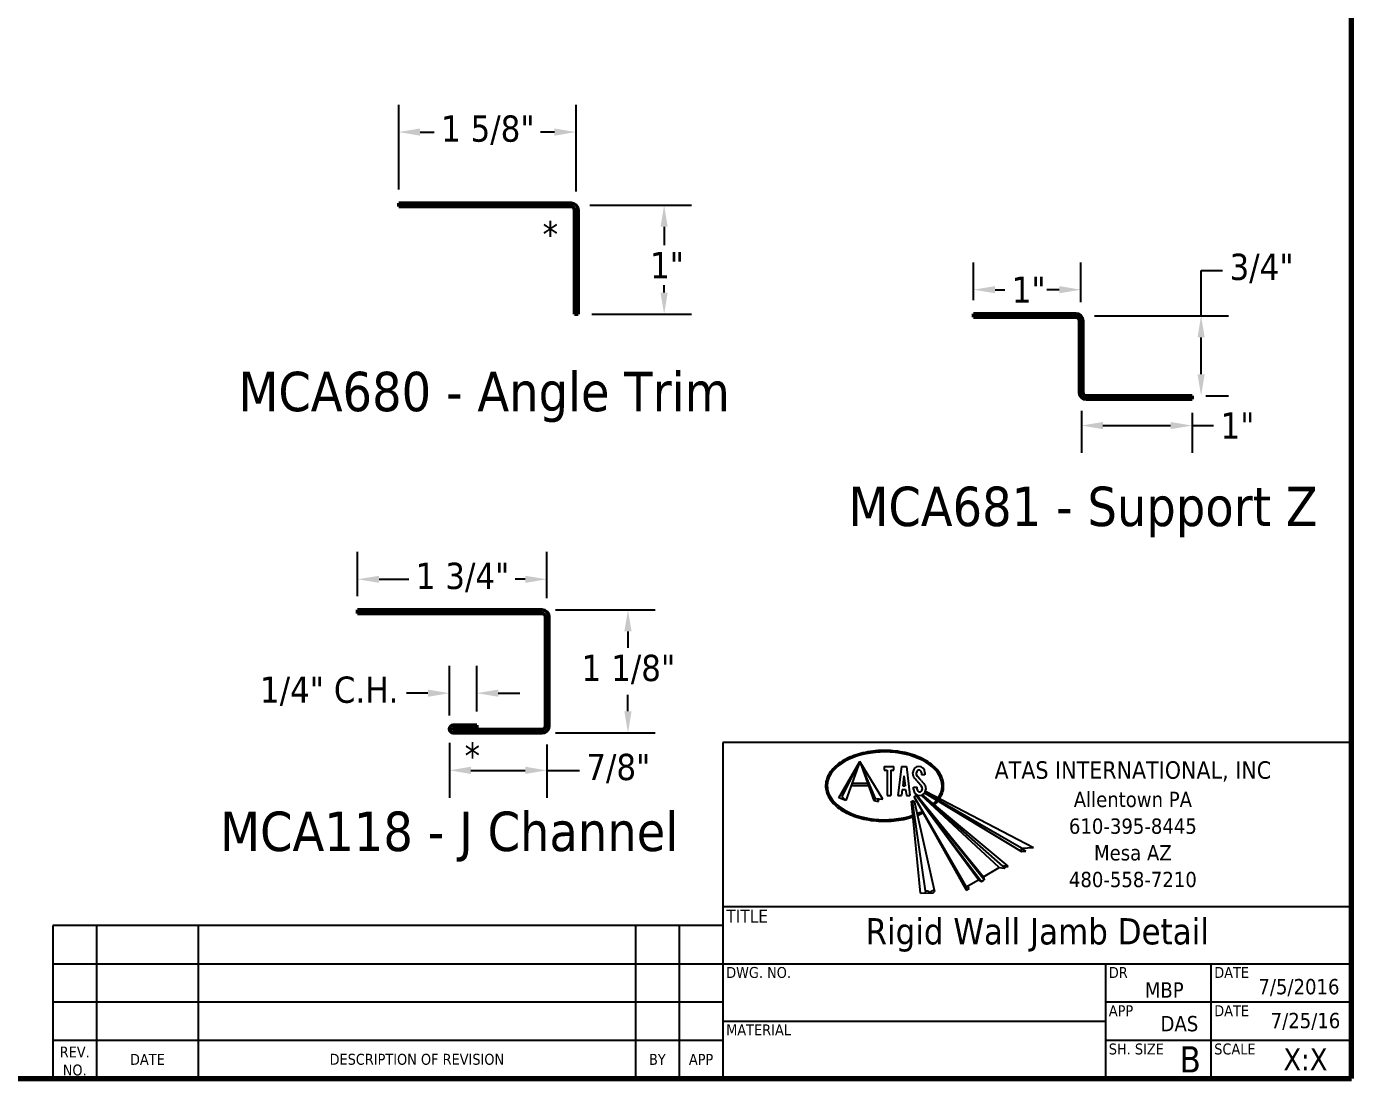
# Model space of a CAD drawing. Header units: inches. Extents: x 0.6 to 33.4, y 0.6 to 21.4.
# Drawn here: x 21.28 to 33.4, y 0.6 to 10.22 of the extents above; entities that cross this region are included whole.
import ezdxf

# ---------------------------------------------------------------- set-up
doc = ezdxf.new("R2010")
doc.units = ezdxf.units.IN
doc.header["$LTSCALE"] = 2
doc.header["$MEASUREMENT"] = 0
for name, color, linetype, lineweight in [('Border (ANSI)', 7, 'Continuous', 70), ('Dimension (ANSI)', 7, 'Continuous', 25), ('Logo', 7, 'Continuous', 25), ('Sketch Geometry (ANSI)', 7, 'Continuous', 25), ('Symbol (ANSI)', 7, 'Continuous', 25), ('Title (ANSI)', 7, 'Continuous', 50), ('Visible (ANSI)', 7, 'Continuous', 50)]:
    doc.layers.add(name, color=color, linetype=linetype, lineweight=lineweight)
doc.styles.add('Label Text (ANSI)', font='tahoma.ttf')
doc.styles.add('Note Text (ANSI)', font='tahoma.ttf')
doc.styles.add('Title Block Info', font='tahoma.ttf')
doc.styles.add('Title Block Labels', font='tahoma.ttf')
doc.dimstyles.new('Architectural (ANSI)', dxfattribs={"dimscale": 2, "dimtxt": 0.12, "dimasz": 0.098425, "dimexe": 0.125, "dimexo": 0.0625, "dimgap": 0.031496, "dimtad": 0, "dimtih": 1, "dimtoh": 1, "dimdec": 4, "dimrnd": 1e-08, "dimzin": 3, "dimdsep": 46, "dimlunit": 4, "dimtxsty": 'Note Text (ANSI)', "dimcen": 0.09, "dimdle": 0.393701, "dimclrd": 256, "dimclre": 256, "dimclrt": 256, "dimadec": 0, "dimazin": 3, "dimtfac": 1, "dimtofl": 0, "dimtmove": 0, "dimatfit": 3, "dimfxl": 0, "dimfrac": 2, "dimtolj": 1, "dimtzin": 12, "dimlwd": -1, "dimlwe": -1, "dimarcsym": 0})

# ---------------------------------------------------------------- blocks, each defined once
blk = doc.blocks.new('Borders ATAS A Border')
at = {"layer": 'Border (ANSI)'}
for p, q in [((16.7, 0.3), (16.7, 10.7)), ((0.3, 0.3), (16.7, 0.3))]:
    blk.add_line(p, q, dxfattribs=at)
blk = doc.blocks.new('Title Blocks ATAS A-B Title Block')
at = {"layer": 'Logo', "linetype": 'Continuous'}
for p, q in [((5.5128, 4.0299), (5.6086, 4.1959)), ((5.5283, 4.0342), (5.6086, 4.1959)), ((5.6086, 4.1959), (5.544, 4.0185)), ((5.7141, 4.0235), (5.6086, 4.1959)), ((5.6086, 4.1959), (5.6731, 4.0185)), ((5.6809, 4.0264), (5.6086, 4.1959)), ((5.7194, 4.1737), (5.7194, 4.1571)), ((5.7194, 4.1737), (5.7638, 4.1737)), ((5.7194, 4.1571), (5.7335, 4.1571)), ((5.7335, 4.1571), (5.7335, 4.0407)), ((5.7498, 4.1571), (5.7638, 4.1571)), ((5.7498, 4.1571), (5.7498, 4.0407)), ((5.7638, 4.1571), (5.7638, 4.1737)), ((5.7992, 4.1737), (5.7829, 4.0407)), ((5.7992, 4.1737), (5.8216, 4.1737)), ((5.8104, 4.1307), (5.8048, 4.0851)), ((5.8104, 4.1307), (5.816, 4.0851)), ((5.8216, 4.1737), (5.8379, 4.0407)), ((5.8521, 4.1351), (5.8512, 4.1461)), ((5.8524, 4.1338), (5.8521, 4.1351)), ((5.8536, 4.1304), (5.8524, 4.1338)), ((5.8544, 4.1285), (5.8536, 4.1304)), ((5.8551, 4.127), (5.8544, 4.1285)), ((5.8564, 4.1243), (5.8551, 4.127)), ((5.8577, 4.1224), (5.8564, 4.1243)), ((5.8582, 4.1216), (5.8577, 4.1224)), ((5.8603, 4.1189), (5.8582, 4.1216)), ((5.8685, 4.135), (5.8679, 4.1461)), ((5.8728, 4.1277), (5.8685, 4.135)), ((5.8743, 4.1257), (5.8728, 4.1277)), ((5.8827, 4.116), (5.8743, 4.1257)), ((5.89, 4.146), (5.89, 4.1349)), ((5.9067, 4.1349), (5.89, 4.1349)), ((5.9067, 4.146), (5.9067, 4.1349)), ((5.5685, 4.0857), (5.6487, 4.0857)), ((5.5723, 4.0964), (5.6448, 4.0964)), ((5.8027, 4.0684), (5.7993, 4.0407)), ((5.8027, 4.0684), (5.8181, 4.0684)), ((5.8048, 4.0851), (5.816, 4.0851)), ((5.8181, 4.0684), (5.8215, 4.0407)), ((5.8545, 4.0684), (5.8545, 4.0795)), ((5.8545, 4.0795), (5.8712, 4.0795)), ((5.8605, 4.1186), (5.8603, 4.1189)), ((5.8632, 4.1153), (5.8605, 4.1186)), ((5.8683, 4.1094), (5.8632, 4.1153)), ((5.8692, 4.1085), (5.8683, 4.1094)), ((5.8703, 4.1072), (5.8692, 4.1085)), ((5.8703, 4.1072), (5.8752, 4.102)), ((5.8712, 4.0684), (5.8712, 4.0795)), ((5.8752, 4.102), (5.8785, 4.0984)), ((5.8785, 4.0984), (5.8869, 4.0887)), ((5.886, 4.1124), (5.8827, 4.116)), ((5.8909, 4.1072), (5.886, 4.1124)), ((5.8869, 4.0887), (5.8884, 4.0867)), ((5.8884, 4.0867), (5.8927, 4.0794)), ((5.8909, 4.1072), (5.892, 4.1059)), ((5.892, 4.1059), (5.8929, 4.105)), ((5.8927, 4.0794), (5.8933, 4.0683)), ((5.8929, 4.105), (5.898, 4.0991)), ((5.898, 4.0991), (5.9007, 4.0958)), ((5.9007, 4.0958), (5.9009, 4.0955)), ((5.9009, 4.0955), (5.903, 4.0928)), ((5.903, 4.0928), (5.9035, 4.092)), ((5.9035, 4.092), (5.9048, 4.0901)), ((5.9048, 4.0901), (5.9061, 4.0874)), ((5.9061, 4.0874), (5.9068, 4.0859)), ((5.9068, 4.0859), (5.9076, 4.084)), ((5.9076, 4.084), (5.9088, 4.0806)), ((5.9088, 4.0806), (5.9091, 4.0793)), ((5.9088, 4.0605), (6.4035, 3.8034)), ((5.9091, 4.0793), (5.91, 4.0683)), ((5.544, 4.0185), (5.5128, 4.0299)), ((5.544, 4.0185), (5.5283, 4.0342)), ((5.6731, 4.0185), (5.6809, 4.0264)), ((5.6731, 4.0185), (5.6945, 4.0128)), ((5.6809, 4.0264), (5.7141, 4.0235)), ((5.6899, 4.0256), (5.6945, 4.0128)), ((5.7335, 4.0407), (5.7498, 4.0407)), ((5.7829, 4.0407), (5.7993, 4.0407)), ((5.8215, 4.0407), (5.8379, 4.0407)), ((5.8447, 4.0144), (5.849, 4.0145)), ((5.8864, 3.5945), (5.8447, 4.0144)), ((5.8489, 4.0155), (5.8498, 4.0167)), ((5.9097, 3.6043), (5.8489, 4.0155)), ((5.8498, 4.0167), (5.8508, 4.0164)), ((5.8508, 4.0164), (5.8529, 4.015)), ((5.8529, 4.015), (5.855, 4.0165)), ((5.8556, 4.0168), (5.855, 4.0165)), ((5.8569, 4.0159), (5.8556, 4.0168)), ((5.8569, 4.0159), (5.9499, 3.6011)), ((5.8575, 4.035), (5.8662, 4.0401)), ((5.8575, 4.035), (6.0955, 3.6233)), ((5.8575, 4.035), (5.8575, 4.0325)), ((5.8575, 4.0325), (6.0955, 3.6071)), ((6.1511, 3.6555), (5.8662, 4.0401)), ((5.8662, 4.0401), (5.8684, 4.0388)), ((5.8684, 4.0388), (5.8703, 4.0399)), ((5.8684, 4.0388), (6.1651, 3.6475)), ((5.8699, 4.0422), (5.8712, 4.043)), ((5.8699, 4.0422), (6.175, 3.6691)), ((5.8699, 4.0422), (5.8703, 4.0399)), ((6.1776, 3.6545), (5.8703, 4.0399)), ((6.2466, 3.7106), (5.8889, 4.0415)), ((5.8918, 4.0424), (6.2613, 3.7172)), ((6.2869, 3.7176), (5.8948, 4.0437)), ((5.9048, 4.0523), (6.3477, 3.7843)), ((6.3477, 3.8004), (5.9064, 4.0549)), ((6.3477, 3.8004), (6.4035, 3.8034)), ((6.3477, 3.7843), (6.3477, 3.8004)), ((6.3685, 3.7854), (6.3477, 3.7974)), ((6.3477, 3.7843), (6.3685, 3.7854)), ((6.175, 3.6693), (6.2466, 3.7106)), ((6.2466, 3.7106), (6.2682, 3.7087)), ((6.2607, 3.7177), (6.2608, 3.7183)), ((6.2622, 3.7164), (6.2607, 3.7177)), ((6.2608, 3.7183), (6.262, 3.7195)), ((6.2608, 3.7183), (6.2608, 3.7183)), ((6.262, 3.7195), (6.2643, 3.7205)), ((6.2647, 3.7154), (6.2622, 3.7164)), ((6.2643, 3.7205), (6.2723, 3.7195)), ((6.2668, 3.7154), (6.2647, 3.7154)), ((6.2685, 3.7156), (6.2668, 3.7154)), ((6.2682, 3.7087), (6.271, 3.7087)), ((6.2693, 3.7156), (6.2685, 3.7156)), ((6.2718, 3.7148), (6.2693, 3.7156)), ((6.271, 3.7087), (6.2724, 3.7092)), ((6.2738, 3.713), (6.2718, 3.7148)), ((6.2723, 3.7195), (6.2788, 3.7163)), ((6.2724, 3.7092), (6.2731, 3.7099)), ((6.2731, 3.7099), (6.2739, 3.7119)), ((6.2739, 3.7119), (6.2738, 3.713)), ((6.2788, 3.7163), (6.2845, 3.7162)), ((6.2845, 3.7162), (6.2871, 3.7177)), ((6.0955, 3.6233), (6.1512, 3.6555)), ((6.1512, 3.6555), (6.1652, 3.6474)), ((6.1652, 3.6474), (6.1776, 3.6545)), ((6.175, 3.6693), (6.1776, 3.6545)), ((5.8864, 3.5945), (5.944, 3.5955)), ((5.9095, 3.5969), (5.9098, 3.6051)), ((5.9098, 3.6051), (5.9178, 3.6049)), ((5.9178, 3.6049), (5.9288, 3.5976)), ((5.9288, 3.5976), (5.9399, 3.6053)), ((5.944, 3.607), (5.9399, 3.6053)), ((5.9499, 3.6011), (5.944, 3.607)), ((5.944, 3.5955), (5.9499, 3.6011)), ((6.0955, 3.6233), (6.0955, 3.6071)), ((6.0955, 3.6071), (6.1094, 3.6152)), ((6.1094, 3.6152), (6.1024, 3.6273))]:
    blk.add_line(p, q, dxfattribs=at)
at = {"layer": 'Logo', "color": 7, "linetype": 'Continuous', "lineweight": 25}
blk.add_line((5.9006, 4.0476), (5.903, 4.0501), dxfattribs=at)
at = {"layer": 'Logo', "linetype": 'Continuous'}
for centre, radius, start, end in [((5.879, 4.146), 0.0277, 0, 180), ((5.879, 4.146), 0.0111, 0, 180), ((5.8822, 4.0684), 0.0277, 180, 0), ((5.8822, 4.0684), 0.0111, 180, 0)]:
    blk.add_arc(centre, radius, start, end, dxfattribs=at)
at = {"layer": 'Logo'}
for start_param, end_param in [(5.920587, 11.509279), (5.721945, 5.844109), (5.311273, 5.424577)]:
    blk.add_ellipse((5.7221, 4.0849), major_axis=(0.2627, 0), ratio=0.589286, start_param=start_param, end_param=end_param, dxfattribs=at)
for points in [[(5.9742, 4.0266), (5.9873, 4.0542), (5.992, 4.0831), (5.9882, 4.1121), (5.9761, 4.14), (5.9562, 4.1658), (5.9293, 4.1889), (5.8963, 4.2087), (5.8583, 4.2249), (5.8164, 4.2368), (5.7716, 4.2442), (5.7253, 4.2468), (5.679, 4.2448), (5.6339, 4.2381), (5.5913, 4.2269), (5.5527, 4.2113), (5.5191, 4.1919), (5.4913, 4.1691), (5.4704, 4.1437), (5.457, 4.1161), (5.4522, 4.0872), (5.4558, 4.0583), (5.4677, 4.0303), (5.4874, 4.0044), (5.5141, 3.9812), (5.5469, 3.9613), (5.5848, 3.9451), (5.6268, 3.9331), (5.6716, 3.9256), (5.7178, 3.9228), (5.7642, 3.9247), (5.8093, 3.9314), (5.8519, 3.9426)], [(5.9501, 3.9978), (5.9544, 4.002), (5.9585, 4.0064), (5.9624, 4.0108), (5.9661, 4.0152)], [(5.8717, 3.9498), (5.8783, 3.9525), (5.8848, 3.9553), (5.8911, 3.9582), (5.8973, 3.9613)]]:
    blk.add_spline(points, degree=3, dxfattribs=at)
at = {"layer": 'Sketch Geometry (ANSI)'}
for p, q in [((7.8575, 4.2837), (4.9825, 4.2837)), ((4.9825, 4.2837), (4.9825, 2.7462)), ((7.8575, 2.7462), (7.8575, 4.2837)), ((4.9825, 3.5337), (7.8575, 3.5337)), ((1.9175, 3.4462), (1.9175, 2.7462)), ((4.9825, 3.4462), (1.9175, 3.4462)), ((2.1175, 3.4462), (2.1175, 2.7462)), ((2.5825, 3.4462), (2.5825, 2.7462)), ((4.5825, 3.4462), (4.5825, 2.7462)), ((4.7825, 3.4462), (4.7825, 2.7462)), ((1.9175, 3.2712), (4.9825, 3.2712)), ((4.9825, 3.2712), (7.8575, 3.2712)), ((6.7325, 3.2712), (6.7325, 2.7462)), ((7.2147, 3.2712), (7.2147, 2.7462)), ((1.9175, 3.0962), (4.9825, 3.0962)), ((6.7325, 3.0962), (7.8575, 3.0962)), ((4.9825, 3.0087), (6.7325, 3.0087)), ((1.9175, 2.9212), (4.9825, 2.9212)), ((6.7325, 2.9212), (7.8575, 2.9212)), ((1.9175, 2.7462), (4.9825, 2.7462)), ((4.9825, 2.7462), (7.8575, 2.7462))]:
    blk.add_line(p, q, dxfattribs=at)
at = {"layer": 'Symbol (ANSI)', "char_height": 0.05, "attachment_point": 5, "style": 'Title Block Labels'}
for s, insert, line_spacing_factor in [('{\\H1.6x;ATAS INTERNATIONAL, INC\\P\\H0.875x;Allentown PA\\H1.3631x; \\H0.73365x;\\P610-395-8445\\H1.1376x; \\H0.87902x;\\PMesa AZ\\H1.1946x; \\H0.83708x;\\P480-558-7210\\H1.1855x; }', (6.8575, 3.9087), 1.04605), ('REV.\\PNO.', (2.0175, 2.8259), 0.987884)]:
    blk.add_mtext(s, dxfattribs=dict(at, insert=insert, line_spacing_factor=line_spacing_factor))
at = {"layer": 'Symbol (ANSI)'}
for s, insert, char_height, attachment_point, style in [('\\fTahoma|b0|i0;\\H0.0600;TITLE', (4.9975, 3.5187), 0.06, 1, 'Title Block Labels'), ('DWG. NO.', (4.9975, 3.2562), 0.05, 1, 'Title Block Labels'), ('DR', (6.7475, 3.2562), 0.05, 1, 'Title Block Labels'), ('DATE', (7.2297, 3.2562), 0.05, 1, 'Title Block Labels'), ('MBP', (7.0897, 3.1162), 0.07, 9, 'Title Block Info'), ('APP', (6.7475, 3.0812), 0.05, 1, 'Title Block Labels'), ('DAS', (7.1566, 2.9608), 0.07, 9, 'Title Block Info'), ('DATE', (7.2297, 3.0812), 0.05, 1, 'Title Block Labels'), ('7/25/16', (7.8062, 2.9674), 0.07, 9, 'Title Block Info'), ('MATERIAL', (4.9975, 2.9937), 0.05, 1, 'Title Block Labels'), ('DATE', (2.35, 2.8337), 0.05, 5, 'Title Block Labels'), ('DESCRIPTION OF REVISION', (3.5825, 2.8337), 0.05, 5, 'Title Block Labels'), ('BY', (4.6825, 2.8337), 0.05, 5, 'Title Block Labels'), ('APP', (4.8825, 2.8337), 0.05, 5, 'Title Block Labels'), ('SH. SIZE', (6.7475, 2.9062), 0.05, 1, 'Title Block Labels'), ('SCALE', (7.2297, 2.9062), 0.05, 1, 'Title Block Labels'), ('\\fTahoma|b0|i0;\\H0.1000;X:X', (7.7475, 2.8337), 0.1, 6, 'Title Block Info')]:
    blk.add_mtext(s, dxfattribs=dict(at, insert=insert, char_height=char_height, attachment_point=attachment_point, style=style))
for tag, p, height, style in [('CREATION_DATE_001', (7.4317, 3.1314), 0.07, 'Title Block Info'), ('Sheet_Size_001', (7.0711, 2.7737), 0.12, 'Note Text (ANSI)')]:
    blk.add_attdef(tag, p, '', height=height, dxfattribs=dict(at, style=style))
at = {"layer": 'Title (ANSI)', "attachment_point": 5, "style": 'Note Text (ANSI)'}
for s, insert, char_height in [('Rigid Wall Jamb Detail', (6.42, 3.4025), 0.12), ('\\fTahoma|b0|i0;\\H0.1000; ', (5.8575, 3.14), 0.1), ('\\fTahoma|b0|i0;\\H0.1000; ', (5.8575, 2.8775), 0.1)]:
    blk.add_mtext(s, dxfattribs=dict(at, insert=insert, char_height=char_height))
blk = doc.blocks.new('*D8')
at = {"layer": 'Defpoints', "color": 0, "transparency": 16777216}
for p in [(30.929, 6.833), (31.942, 6.814), (31.942, 6.573)]:
    blk.add_point(p, dxfattribs=at)
at = {"layer": 'Dimension (ANSI)', "transparency": 16777216}
for p, q in [((30.929, 6.708), (30.929, 6.323)), ((31.942, 6.689), (31.942, 6.323)), ((31.126, 6.573), (31.745, 6.573)), ((31.942, 6.573), (32.139, 6.573))]:
    blk.add_line(p, q, dxfattribs=at)
for points in [[(31.126, 6.606), (31.126, 6.54), (30.929, 6.573)], [(31.745, 6.606), (31.745, 6.54), (31.942, 6.573)]]:
    blk.add_solid(points, dxfattribs=at)
at = {"layer": 'Dimension (ANSI)', "transparency": 16777216, "insert": (32.202, 6.693), "char_height": 0.24, "attachment_point": 1, "style": 'Note Text (ANSI)'}
blk.add_mtext('\\A1;1"', dxfattribs=at)
blk = doc.blocks.new('*D9')
at = {"layer": 'Defpoints', "color": 0, "transparency": 16777216}
for p in [(29.942, 7.816), (29.942, 7.596), (30.924, 7.577)]:
    blk.add_point(p, dxfattribs=at)
at = {"layer": 'Dimension (ANSI)', "transparency": 16777216}
for p, q in [((29.942, 7.721), (29.942, 8.066)), ((30.924, 7.702), (30.924, 8.066)), ((30.139, 7.816), (30.23, 7.816)), ((30.727, 7.816), (30.613, 7.816))]:
    blk.add_line(p, q, dxfattribs=at)
for points in [[(30.139, 7.849), (30.139, 7.783), (29.942, 7.816)], [(30.727, 7.849), (30.727, 7.783), (30.924, 7.816)]]:
    blk.add_solid(points, dxfattribs=at)
at = {"layer": 'Dimension (ANSI)', "transparency": 16777216, "insert": (30.292, 7.936), "char_height": 0.24, "attachment_point": 1, "style": 'Note Text (ANSI)'}
blk.add_mtext('\\A1;1"', dxfattribs=at)
blk = doc.blocks.new('*D10')
at = {"layer": 'Defpoints', "color": 0, "transparency": 16777216}
for p in [(26.306, 9.258), (24.684, 8.608), (26.306, 8.589)]:
    blk.add_point(p, dxfattribs=at)
at = {"layer": 'Dimension (ANSI)', "transparency": 16777216}
for p, q in [((24.684, 8.733), (24.684, 9.508)), ((26.306, 8.714), (26.306, 9.508)), ((24.88, 9.258), (25.008, 9.258)), ((26.109, 9.258), (25.982, 9.258))]:
    blk.add_line(p, q, dxfattribs=at)
for points in [[(24.88, 9.291), (24.88, 9.225), (24.684, 9.258)], [(26.109, 9.291), (26.109, 9.225), (26.306, 9.258)]]:
    blk.add_solid(points, dxfattribs=at)
at = {"layer": 'Dimension (ANSI)', "transparency": 16777216, "insert": (25.071, 9.41), "char_height": 0.24, "attachment_point": 1, "style": 'Note Text (ANSI)'}
blk.add_mtext('\\A1;1 5/8"', dxfattribs=at)
blk = doc.blocks.new('*D11')
at = {"layer": 'Defpoints', "color": 0, "transparency": 16777216}
for p in [(26.306, 8.589), (26.325, 7.592), (27.112, 7.592)]:
    blk.add_point(p, dxfattribs=at)
at = {"layer": 'Dimension (ANSI)', "transparency": 16777216}
for p, q in [((26.431, 8.589), (27.362, 8.589)), ((27.112, 8.392), (27.112, 8.224)), ((27.112, 7.789), (27.112, 7.857)), ((26.45, 7.592), (27.362, 7.592))]:
    blk.add_line(p, q, dxfattribs=at)
for points in [[(27.079, 8.392), (27.145, 8.392), (27.112, 8.589)], [(27.079, 7.789), (27.145, 7.789), (27.112, 7.592)]]:
    blk.add_solid(points, dxfattribs=at)
at = {"layer": 'Dimension (ANSI)', "transparency": 16777216, "insert": (26.983, 8.161), "char_height": 0.24, "attachment_point": 1, "style": 'Note Text (ANSI)'}
blk.add_mtext('\\A1;1"', dxfattribs=at)
blk = doc.blocks.new('*D12')
at = {"layer": 'Defpoints', "color": 0, "transparency": 16777216}
for p in [(25.148, 3.797), (26.039, 3.78), (26.039, 3.419)]:
    blk.add_point(p, dxfattribs=at)
at = {"layer": 'Dimension (ANSI)', "transparency": 16777216}
for p, q in [((25.148, 3.672), (25.148, 3.169)), ((26.039, 3.655), (26.039, 3.169)), ((25.344, 3.419), (25.842, 3.419)), ((26.039, 3.419), (26.337, 3.419))]:
    blk.add_line(p, q, dxfattribs=at)
for points in [[(25.344, 3.452), (25.344, 3.386), (25.148, 3.419)], [(25.842, 3.452), (25.842, 3.386), (26.039, 3.419)]]:
    blk.add_solid(points, dxfattribs=at)
at = {"layer": 'Dimension (ANSI)', "transparency": 16777216, "insert": (26.4, 3.57), "char_height": 0.24, "attachment_point": 1, "style": 'Note Text (ANSI)'}
blk.add_mtext('\\A1;7/8"', dxfattribs=at)
blk = doc.blocks.new('*D13')
at = {"layer": 'Defpoints', "color": 0, "transparency": 16777216}
for p in [(25.398, 4.125), (25.148, 3.797), (25.398, 3.832)]:
    blk.add_point(p, dxfattribs=at)
at = {"layer": 'Dimension (ANSI)', "transparency": 16777216}
for p, q in [((25.148, 3.922), (25.148, 4.375)), ((25.398, 3.957), (25.398, 4.375)), ((24.951, 4.125), (24.754, 4.125)), ((25.594, 4.125), (25.791, 4.125))]:
    blk.add_line(p, q, dxfattribs=at)
for points in [[(24.951, 4.158), (24.951, 4.092), (25.148, 4.125)], [(25.594, 4.158), (25.594, 4.092), (25.398, 4.125)]]:
    blk.add_solid(points, dxfattribs=at)
at = {"layer": 'Dimension (ANSI)', "transparency": 16777216, "insert": (23.415, 4.277), "char_height": 0.24, "attachment_point": 1, "style": 'Note Text (ANSI)'}
blk.add_mtext('\\A1;1/4"{ C.H.}', dxfattribs=at)
blk = doc.blocks.new('*D14')
at = {"layer": 'Defpoints', "color": 0, "transparency": 16777216}
for p in [(26.039, 5.167), (24.308, 4.887), (26.039, 4.868)]:
    blk.add_point(p, dxfattribs=at)
at = {"layer": 'Dimension (ANSI)', "transparency": 16777216}
for p, q in [((24.308, 5.012), (24.308, 5.417)), ((26.039, 4.993), (26.039, 5.417)), ((24.505, 5.167), (24.777, 5.167)), ((25.842, 5.167), (25.75, 5.167))]:
    blk.add_line(p, q, dxfattribs=at)
for points in [[(24.505, 5.199), (24.505, 5.134), (24.308, 5.167)], [(25.842, 5.199), (25.842, 5.134), (26.039, 5.167)]]:
    blk.add_solid(points, dxfattribs=at)
at = {"layer": 'Dimension (ANSI)', "transparency": 16777216, "insert": (24.84, 5.318), "char_height": 0.24, "attachment_point": 1, "style": 'Note Text (ANSI)'}
blk.add_mtext('\\A1;1 3/4"', dxfattribs=at)
blk = doc.blocks.new('*D18')
at = {"layer": 'Defpoints', "color": 0, "transparency": 16777216}
for p in [(25.994, 4.887), (25.994, 3.762), (26.781, 3.762)]:
    blk.add_point(p, dxfattribs=at)
at = {"layer": 'Dimension (ANSI)', "transparency": 16777216}
for p, q in [((26.119, 4.887), (27.031, 4.887)), ((26.781, 4.69), (26.781, 4.539)), ((26.781, 3.959), (26.781, 4.11)), ((26.119, 3.762), (27.031, 3.762))]:
    blk.add_line(p, q, dxfattribs=at)
for points in [[(26.748, 4.69), (26.814, 4.69), (26.781, 4.887)], [(26.748, 3.959), (26.814, 3.959), (26.781, 3.762)]]:
    blk.add_solid(points, dxfattribs=at)
at = {"layer": 'Dimension (ANSI)', "transparency": 16777216, "insert": (26.357, 4.476), "char_height": 0.24, "attachment_point": 1, "style": 'Note Text (ANSI)'}
blk.add_mtext('\\A1;1 1/8"', dxfattribs=at)
blk = doc.blocks.new('*D19')
at = {"layer": 'Defpoints', "color": 0, "transparency": 16777216}
for p in [(30.924, 7.577), (32.024, 7.577), (31.942, 6.846)]:
    blk.add_point(p, dxfattribs=at)
at = {"layer": 'Dimension (ANSI)', "transparency": 16777216}
for p, q in [((32.024, 7.577), (32.024, 7.993)), ((32.024, 7.993), (32.221, 7.993)), ((31.049, 7.577), (32.274, 7.577)), ((32.024, 7.043), (32.024, 7.38)), ((32.067, 6.846), (32.274, 6.846))]:
    blk.add_line(p, q, dxfattribs=at)
for points in [[(31.991, 7.38), (32.057, 7.38), (32.024, 7.577)], [(31.991, 7.043), (32.057, 7.043), (32.024, 6.846)]]:
    blk.add_solid(points, dxfattribs=at)
at = {"layer": 'Dimension (ANSI)', "transparency": 16777216, "insert": (32.284, 8.145), "char_height": 0.24, "attachment_point": 1, "style": 'Note Text (ANSI)'}
blk.add_mtext('\\A1;3/4"', dxfattribs=at)

msp = doc.modelspace()

# ---------------------------------------------------------------- linework, layer by layer
at = {"layer": 'Visible (ANSI)', "color": 1, "true_color": 0xff0000}
for p, q in [((26.26063, 8.60802), (24.68363, 8.60802)), ((24.68363, 8.60802), (24.68363, 8.57602)), ((24.68363, 8.57602), (26.26063, 8.57602)), ((26.29263, 8.54402), (26.29263, 7.59202)), ((26.32463, 7.59202), (26.32463, 8.54402)), ((26.32463, 7.59202), (26.29263, 7.59202)), ((29.94234, 7.59592), (30.87834, 7.59592)), ((29.94234, 7.59592), (29.94234, 7.56392)), ((29.94234, 7.56392), (30.87834, 7.56392)), ((30.91034, 7.53192), (30.91034, 6.87792)), ((30.94234, 7.53192), (30.94234, 6.87792)), ((30.97434, 6.84592), (31.94234, 6.84592)), ((30.97434, 6.81392), (31.94234, 6.81392)), ((31.94234, 6.84592), (31.94234, 6.81392)), ((25.99376, 4.88673), (24.30776, 4.88673)), ((24.30776, 4.85473), (24.30776, 4.88673)), ((24.30776, 4.85473), (25.99376, 4.85473)), ((26.02576, 4.82273), (26.02576, 3.82573)), ((26.05776, 3.82573), (26.05776, 4.82273)), ((25.39756, 3.83213), (25.18276, 3.83213)), ((25.18276, 3.80013), (25.39756, 3.80013)), ((25.99376, 3.79373), (25.18276, 3.79373)), ((25.18276, 3.76173), (25.99376, 3.76173)), ((25.39756, 3.80013), (25.39756, 3.83213))]:
    msp.add_line(p, q, dxfattribs=at)
for centre, radius, start, end in [((26.26063, 8.54402), 0.064, 0, 90), ((26.26063, 8.54402), 0.032, 0, 90), ((30.87834, 7.53192), 0.064, 0, 90), ((30.87834, 7.53192), 0.032, 0, 90), ((30.97434, 6.87792), 0.064, 180, 270), ((30.97434, 6.87792), 0.032, 180, 270), ((25.99376, 4.82273), 0.064, 0, 90), ((25.99376, 4.82273), 0.032, 0, 90), ((25.18276, 3.79693), 0.0352, 90, 270), ((25.18276, 3.79693), 0.0032, 90, 270), ((25.99376, 3.82573), 0.032, 270, 0), ((25.99376, 3.82573), 0.064, 270, 0)]:
    msp.add_arc(centre, radius, start, end, dxfattribs=at)

# ---------------------------------------------------------------- block references
at = {"xscale": 2, "yscale": 2, "zscale": 2}
msp.add_blockref('Borders ATAS A Border', (0, 0), dxfattribs=at)
msp.add_blockref('Title Blocks ATAS A-B Title Block', (17.68497, -4.89243), dxfattribs=at).add_auto_attribs({'Sheet_Size_001': 'B', 'CREATION_DATE_001': '7/5/2016'})

# ---------------------------------------------------------------- texts
at = {"layer": 'Symbol (ANSI)'}
for s, insert, char_height, attachment_point, style in [('{*}', (26.00015, 8.44379), 0.24, 1, 'Note Text (ANSI)'), ('MCA680 - Angle Trim', (23.21676, 6.60206), 0.36, 7, 'Label Text (ANSI)'), ('MCA681 - Support Z', (28.79736, 5.55121), 0.36, 7, 'Label Text (ANSI)'), ('{*}', (25.28702, 3.67298), 0.24, 1, 'Note Text (ANSI)'), ('MCA118 - J Channel', (23.0496, 2.58245), 0.36, 7, 'Label Text (ANSI)')]:
    msp.add_mtext(s, dxfattribs=dict(at, insert=insert, char_height=char_height, attachment_point=attachment_point, style=style))

# ---------------------------------------------------------------- dimensions: what is measured, and where the dimension line sits
at = {"layer": 'Dimension (ANSI)'}
for base, p1, p2, angle, override, picture, middle in [((26.305881, 9.258072), (24.683627, 8.608019), (26.305881, 8.589274), 180, {"dimtih": 0, "dimtoh": 0, "dimdec": 4, "dimlfac": 1, "dimtp": 0, "dimtm": 0, "dimtdec": 2, "dimatfit": 1}, '*D10', (25.494754, 9.258072)), ((27.112028, 7.592019), (26.305881, 8.589274), (26.324627, 7.592019), 90, {"dimdec": 4, "dimlfac": 1, "dimtp": 0, "dimtm": 0, "dimtdec": 2, "dimatfit": 1}, '*D11', (27.112028, 8.040203)), ((32.02416, 7.57718), (31.94234, 6.84592), (30.92359, 7.57718), 90, {"dimdec": 4, "dimlfac": 1, "dimtp": 0, "dimtm": 0, "dimtdec": 2, "dimatfit": 2}, '*D19', (32.57655, 7.99327)), ((29.942338, 7.815707), (30.923593, 7.577178), (29.942338, 7.595923), 180, {"dimtih": 0, "dimtoh": 0, "dimdec": 4, "dimlfac": 1, "dimtp": 0, "dimtm": 0, "dimtdec": 2, "dimatfit": 1}, '*D9', (30.421445, 7.815707)), ((31.94234, 6.57291), (30.92908, 6.83267), (31.94234, 6.81392), 180, {"dimtih": 0, "dimtoh": 0, "dimdec": 4, "dimlfac": 1, "dimtp": 0, "dimtm": 0, "dimtdec": 2, "dimatfit": 2}, '*D8', (32.33113, 6.57291)), ((26.03902, 5.16659), (24.30776, 4.88673), (26.03902, 4.86798), 180, {"dimtih": 0, "dimtoh": 0, "dimdec": 4, "dimlfac": 1, "dimtp": 0, "dimtm": 0, "dimtdec": 2, "dimatfit": 1}, '*D14', (25.26365, 5.16659)), ((26.78117, 3.76173), (25.99376, 4.88673), (25.99376, 3.76173), 90, {"dimdec": 4, "dimlfac": 1, "dimtp": 0, "dimtm": 0, "dimtdec": 2, "dimatfit": 1}, '*D18', (26.78117, 4.32423)), ((26.03902, 3.41876), (25.14756, 3.79693), (26.03902, 3.78047), 180, {"dimtih": 0, "dimtoh": 0, "dimdec": 4, "dimlfac": 1, "dimtp": 0, "dimtm": 0, "dimtdec": 2, "dimatfit": 2}, '*D12', (26.69214, 3.41876))]:
    dim = msp.add_linear_dim(base=base, p1=p1, p2=p2, angle=angle, dimstyle='Architectural (ANSI)', override=override, dxfattribs=at)
    dim.commit()
    dim.dimension.update_dxf_attribs({"geometry": picture, "text_midpoint": middle, "dimtype": 160})
dim = msp.add_linear_dim(base=(25.39756, 4.12522), p1=(25.14756, 3.79693), p2=(25.39756, 3.83213), angle=180, text='<>{ C.H.}', dimstyle='Architectural (ANSI)', override={"dimtih": 0, "dimtoh": 0, "dimdec": 4, "dimlfac": 1, "dimtp": 0, "dimtm": 0, "dimtdec": 2, "dimatfit": 1}, dxfattribs=at)
dim.commit()
dim.dimension.update_dxf_attribs({"geometry": '*D13', "text_midpoint": (24.05283, 4.12522), "dimtype": 160})

doc.saveas('drawing.dxf')
